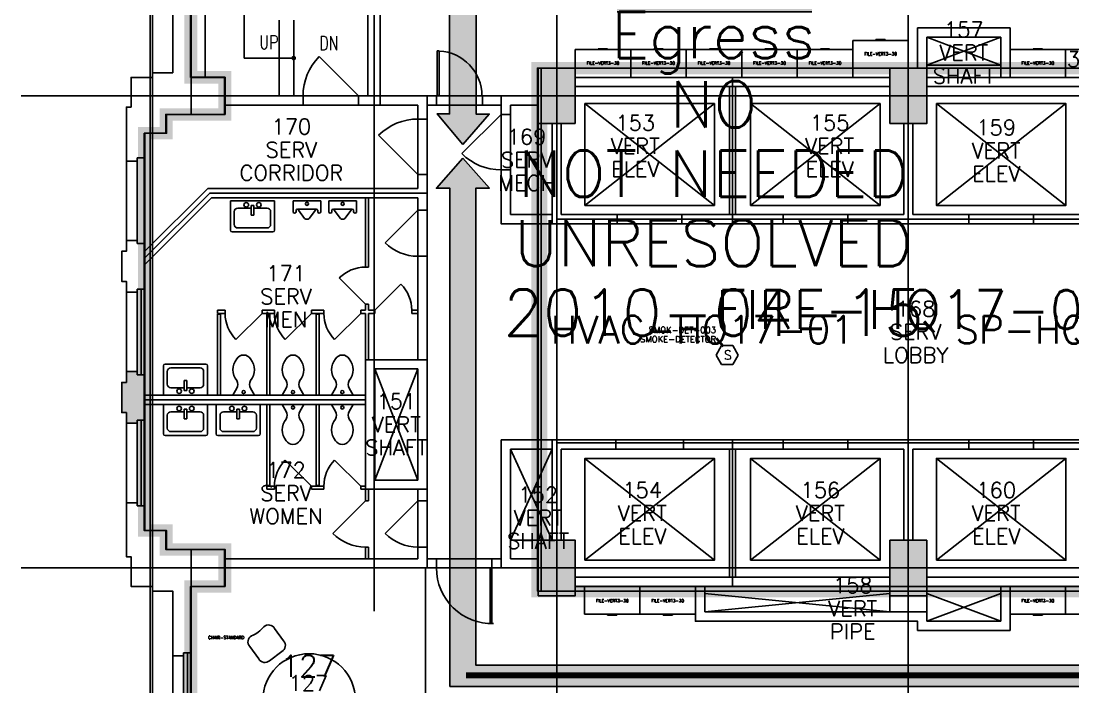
# Model space of a CAD drawing. Extents: x -90 to 4351, y -312 to 2865.
# Drawn here: x -48 to 634, y -9 to 422 of the extents above; entities that cross this region are included whole.
import ezdxf
from ezdxf.enums import TextEntityAlignment as Align

# ---------------------------------------------------------------- set-up
doc = ezdxf.new("R2010")
doc.units = 0
doc.header["$LTSCALE"] = 120
doc.header["$MEASUREMENT"] = 0
doc.layers.get('0').update_dxf_attribs({"linetype": 'CONTINUOUS'})
for name, color, linetype in [('Added', 3, 'CONTINUOUS'), ('Deleted', 1, 'CONTINUOUS'), ('PL', 82, 'CONTINUOUS'), ('PL-TOIL', 82, 'CONTINUOUS')]:
    doc.layers.add(name, color=color, linetype=linetype)
doc.styles.add('ASSETTEXT', font='simplex.shx')
doc.styles.get("Standard").update_dxf_attribs({"font": 'simplex.shx'})

# ---------------------------------------------------------------- blocks, each defined once
blk = doc.blocks.new('SMOKDET2')
for p, q in [((-3.60845, 6.25), (-7.2169, 0)), ((-7.2169, 0), (-3.60845, -6.25)), ((3.60845, 6.25), (-3.60845, 6.25)), ((7.2169, 0), (3.60845, 6.25)), ((3.60845, -6.25), (7.2169, 0)), ((-3.60845, -6.25), (3.60845, -6.25))]:
    blk.add_line(p, q)
blk.add_text('S', height=6).set_placement((-2.1656, -2.9805))
blk = doc.blocks.new('SINK')
at = {"linetype": 'Continuous'}
for p, q in [((-14.325829, 0), (-14.325829, 19.083838)), ((-13.225829, 20.183838), (13.225829, 20.183838)), ((-11.780083, 7.059775), (-11.780083, 15.362111)), ((-9.504101, 17.638093), (9.504101, 17.638093)), ((11.780083, 15.362111), (11.780083, 7.059775)), ((14.325829, 19.083838), (14.325829, 0)), ((-0.834839, 3.081502), (-0.834839, 9.398581)), ((-0.834839, 9.398581), (0.768051, 9.398581)), ((0.768051, 9.398581), (0.768051, 3.081502)), ((14.325829, 0), (-14.325829, 0)), ((-0.834839, 4.783793), (-9.504101, 4.783793)), ((0.768051, 3.081502), (-0.834839, 3.081502)), ((9.504101, 4.783793), (0.768051, 4.783793))]:
    blk.add_line(p, q, dxfattribs=at)
for centre in [(-4.107406, 2.619277), (4.040619, 2.619277)]:
    blk.add_circle(centre, 1.477372, dxfattribs=at)
for centre, radius, start, end in [((-13.225829, 19.083838), 1.1, 90, 180), ((-9.504101, 15.362111), 2.275982, 90, 180), ((9.504101, 15.362111), 2.275982, 0, 90), ((13.225829, 19.083838), 1.1, 0, 90), ((-9.504101, 7.059775), 2.275982, 180, 270), ((9.504101, 7.059775), 2.275982, 270, 0)]:
    blk.add_arc(centre, radius, start, end, dxfattribs=at)
blk = doc.blocks.new('ELEV')
for p, q in [((42, -6), (-42, -72)), ((-42, -6), (42, -72))]:
    blk.add_line(p, q)
blk.add_lwpolyline([(-42, -72), (-42, -6), (42, -6), (42, -72)], close=True)
blk = doc.blocks.new('WNV')
for p, q in [((53.5, 5), (-2, 5)), ((53.5, 2.5), (-2, 2.5)), ((0, 0), (51.5, 0))]:
    blk.add_line(p, q)
at = {"layer": 'PL'}
blk.add_line((0, -7), (51.5, -7), dxfattribs=at)
blk = doc.blocks.new('WNH')
for p, q in [((-2, 5), (58, 5)), ((-2, 2.5), (58, 2.5)), ((0, 0), (56, 0))]:
    blk.add_line(p, q)
at = {"layer": 'PL'}
blk.add_line((0, -7), (56, -7), dxfattribs=at)
blk = doc.blocks.new('WC-DOOR')
at = {"layer": 'PL-TOIL'}
blk.add_line((0, 0), (-16.970563, -16.970563), dxfattribs=at)
blk.add_arc((0, 0), 24, 180, 225, dxfattribs=at)
blk = doc.blocks.new('WCWALL')
for p, q in [((0, -7), (0, 7)), ((0, 7), (4.5, 4.5)), ((0, -7), (4.5, -4.5))]:
    blk.add_line(p, q)
blk.add_circle((2, 0), 1)
for centre, radius, start, end in [((16.5, -4.05), 11.05, 50.69235, 129.30765), ((7, 9), 5.15, 240.9454, 299.0546), ((20.7, 0), 5.3, 301.89079, 58.10921), ((7, -9), 5.15, 60.9454, 119.0546), ((16.5, 4.05), 11.05, 230.69235, 309.30765)]:
    blk.add_arc(centre, radius, start, end)
blk = doc.blocks.new('TOILET')
at = {"rotation": 180}
blk.add_blockref('WCWALL', (0, 0), dxfattribs=at)
blk = doc.blocks.new('URINAL')
for p, q in [((0, -9), (0, 9)), ((0, 9), (7, 9)), ((7, 7), (6, 7)), ((5.5, 6), (5.5, -6)), ((6, 5.5), (11.5, 1.5)), ((11.5, -1.5), (6, -5.5)), ((7, -9), (0, -9)), ((6, -7), (7, -7))]:
    blk.add_line(p, q)
blk.add_circle((2, 0), 1)
for centre, radius, start, end in [((6.25, 6.25), 0.791, 108.43495, 251.56505), ((7, 8), 1, 270, 90), ((9.5, 0), 2.5, 323.1301, 36.8699), ((6.25, -6.25), 0.791, 108.43495, 251.56505), ((7, -8), 1, 270, 90)]:
    blk.add_arc(centre, radius, start, end)
blk = doc.blocks.new('90S2')
for p, q in [((-0.5, 0), (-0.5, 1)), ((-0.46875, 0), (-0.46875, 0.998045)), ((-0.5, 0), (-0.46875, 0)), ((-0.46875, 0), (-0.46875, 0))]:
    blk.add_line(p, q)
blk.add_arc((-0.5, 0), 1, 0, 91.706985)
blk = doc.blocks.new('DR-S90')
for p, q in [((0.015, 0.00485), (0.015, 0.97)), ((0.015, 0.97), (0.062153, 0.97)), ((0.062153, 0.97), (0.062153, 0.00485)), ((0.062153, 0.00485), (0.015, 0.00485))]:
    blk.add_line(p, q)
blk.add_arc((0.015, 0), 0.97, 0, 87.216979)
blk = doc.blocks.new('FILE')
for p, q in [((0, 18), (36, 18)), ((0, 0), (0, 18)), ((15, 18.5), (15, 18)), ((21, 18.5), (15, 18.5)), ((21, 18), (21, 18.5)), ((36, 18), (36, 0)), ((0, 0), (36, 0))]:
    blk.add_line(p, q)
blk = doc.blocks.new('SC')
for p, q in [((0.026902, 14.947733), (0.026902, 5)), ((5, 19.947733), (15, 19.947733)), ((20, 14.947733), (20, 5))]:
    blk.add_line(p, q)
for centre, radius, start, end in [((4.607986, 15.364468), 4.6, 85.111302, 185.197803), ((15.419135, 15.366868), 4.6, 354.772172, 95.227828), ((4.607986, 4.583266), 4.6, 174.802197, 274.888698), ((10.051231, -16.983642), 17.718889, 73.849775, 106.563395), ((15.419135, 4.580865), 4.6, 264.772172, 5.227828)]:
    blk.add_arc(centre, radius, start, end)
blk = doc.blocks.new('RTBL5')
blk.add_circle((0, 0), 30)

msp = doc.modelspace()

# ---------------------------------------------------------------- hatches: boundary and pattern name
at = {"layer": 'Deleted'}
for points in [[(238.62, 342.46), (221.94, 362.29), (229.99, 362.29), (229.99, 445.35), (1047.68, 445.35), (1047.68, 252.46), (824.85, 252.46), (824.85, 243.26), (805.41, 260.53), (824.83, 277.69), (824.83, 268.84), (1029.92, 268.84), (1029.92, 428.39), (247.21, 428.39), (247.21, 362.22), (255.74, 362.22)], [(238.62, 342.46), (221.94, 362.29), (229.99, 362.29), (229.99, 445.35), (1047.68, 445.35), (1047.68, 252.46), (824.85, 252.46), (824.85, 243.26), (805.41, 260.53), (824.83, 277.69), (824.83, 268.84), (1029.92, 268.84), (1029.92, 428.39), (247.21, 428.39), (247.21, 362.22), (255.74, 362.22)], [(311.45, 355.98), (311.45, 391.98), (287.45, 391.98), (287.45, 355.98)], [(539.45, 391.98), (515.45, 391.98), (515.45, 355.98), (539.45, 355.98)], [(238.64, 333.57), (255.82, 314.21), (247.11, 314.21), (247.11, 4.95), (807.16, 4.95), (807.16, 167.77), (798.27, 167.77), (815.54, 187.04), (832.79, 167.77), (823.94, 167.77), (823.94, -8.8), (230.19, -8.8), (230.19, 314.15), (221.47, 314.15)], [(238.64, 333.57), (255.82, 314.21), (247.11, 314.21), (247.11, 4.95), (807.16, 4.95), (807.16, 167.77), (798.27, 167.77), (815.54, 187.04), (832.79, 167.77), (823.94, 167.77), (823.94, -8.8), (230.19, -8.8), (230.19, 314.15), (221.47, 314.15)], [(311.45, 85.98), (311.45, 49.98), (287.45, 49.98), (287.45, 85.98)], [(515.45, 85.98), (539.45, 85.98), (539.45, 49.98), (515.45, 49.98)]]:
    msp.add_hatch(color=256, dxfattribs=at).paths.add_polyline_path(points)

# ---------------------------------------------------------------- linework, layer by layer
at = {"layer": 'Added'}
msp.add_lwpolyline([(35.82, -185.65), (4350.51, -185.65), (4350.51, 2865.44), (35.82, 2865.44)], close=True, dxfattribs=at)
at = {"layer": 'Deleted'}
for p, q in [((37.37, 744), (37.37, -312)), ((299.45, 744), (299.45, -312)), ((527.45, 744), (527.45, -312)), ((181, 586), (181, 40)), ((176.95, 373.98), (176.95, 542.98)), ((176.95, 373.98), (176.95, 542.98)), ((184.95, 373.98), (184.95, 542.98)), ((71.45, 385.98), (71.45, 525.98)), ((96.7, 471.98), (96.7, 398.48)), ((50.45, 388.98), (50.45, 430.98)), ((50.45, 388.98), (50.45, 430.98)), ((62.45, 428.98), (62.45, 385.98)), ((62.45, 428.98), (62.45, 385.98)), ((119.45, 373.98), (119.45, 422.98)), ((128.95, 373.98), (128.95, 422.98)), ((533.45, 391.98), (533.45, 417.98)), ((593.45, 417.98), (533.45, 417.98)), ((593.45, 385.98), (593.45, 417.98)), ((539.45, 411.98), (587.45, 393.98)), ((539.45, 393.98), (587.45, 411.98)), ((539.45, 391.98), (539.45, 411.98)), ((587.45, 411.98), (539.45, 411.98)), ((587.45, 385.98), (587.45, 411.98)), ((96.7, 398.48), (128.95, 398.48)), ((145.49, 399.44), (170.95, 373.98)), ((37.45, 385.98), (37.45, 388.98)), ((37.45, 388.98), (50.45, 388.98)), ((37.45, 385.98), (37.45, 388.98)), ((37.45, 388.98), (50.45, 388.98)), ((311.45, 391.98), (287.45, 391.98)), ((287.45, 391.98), (287.45, 373.98)), ((311.45, 391.98), (287.45, 391.98)), ((287.45, 391.98), (287.45, 355.98)), ((311.45, 385.98), (311.45, 391.98)), ((311.45, 355.98), (311.45, 391.98)), ((533.45, 391.98), (515.45, 391.98)), ((515.45, 391.98), (515.45, 385.98)), ((515.45, 391.98), (515.45, 355.98)), ((539.45, 391.98), (515.45, 391.98)), ((539.45, 393.98), (587.45, 393.98)), ((539.45, 385.98), (539.45, 391.98)), ((539.45, 355.98), (539.45, 391.98)), ((23.45, 385.98), (37.45, 385.98)), ((23.45, 366.73), (23.45, 385.98)), ((23.45, 385.98), (37.45, 385.98)), ((23.45, 366.73), (23.45, 385.98)), ((62.45, 385.98), (84.45, 385.98)), ((62.45, 385.98), (84.45, 385.98)), ((84.45, 373.98), (84.45, 385.98)), ((84.45, 361.98), (84.45, 385.98)), ((515.45, 385.98), (311.45, 385.98)), ((587.45, 385.98), (539.45, 385.98)), ((743.45, 385.98), (593.45, 385.98)), ((515.45, 379.98), (311.45, 379.98)), ((311.45, 355.98), (311.45, 379.98)), ((411.45, 296.98), (411.45, 379.98)), ((415.45, 296.98), (415.45, 379.98)), ((515.45, 379.98), (515.45, 355.98)), ((743.45, 379.98), (539.45, 379.98)), ((539.45, 355.98), (539.45, 379.98)), ((-47.89, 373.98), (1566.19, 373.98)), ((134.95, 373.98), (84.45, 373.98)), ((134.95, 373.98), (134.95, 367.98)), ((134.95, 373.98), (170.95, 373.98)), ((176.95, 373.98), (170.95, 373.98)), ((170.95, 373.98), (170.95, 367.98)), ((184.95, 373.98), (221.45, 373.98)), ((221.45, 367.98), (221.45, 373.98)), ((221.45, 373.98), (251.45, 373.98)), ((251.45, 367.98), (251.45, 373.98)), ((287.45, 373.98), (251.45, 373.98)), ((20.45, 331.73), (20.45, 366.73)), ((20.45, 366.73), (23.45, 366.73)), ((20.45, 331.73), (20.45, 366.73)), ((20.45, 366.73), (23.45, 366.73)), ((46.45, 361.98), (46.45, 349.73)), ((46.45, 361.98), (84.45, 361.98)), ((46.45, 361.98), (46.45, 349.73)), ((46.45, 361.98), (84.45, 361.98)), ((134.95, 367.98), (84.45, 367.98)), ((84.45, 361.98), (84.45, 367.98)), ((134.95, 367.98), (170.95, 367.98)), ((209.45, 367.98), (170.95, 367.98)), ((209.45, 358.98), (209.45, 367.98)), ((215.45, 358.98), (215.45, 367.98)), ((215.45, 367.98), (221.45, 367.98)), ((221.45, 367.98), (251.45, 367.98)), ((237.99, 336.53), (263.45, 361.98)), ((263.45, 367.98), (251.45, 367.98)), ((263.45, 367.98), (263.45, 361.98)), ((263.45, 361.98), (269.45, 361.98)), ((263.45, 325.98), (263.45, 361.98)), ((287.45, 367.98), (269.45, 367.98)), ((269.45, 367.98), (269.45, 361.98)), ((269.45, 325.98), (269.45, 361.98)), ((287.45, 367.98), (287.45, 355.98)), ((209.45, 358.98), (215.45, 358.98)), ((209.45, 322.98), (209.45, 358.98)), ((215.45, 322.98), (215.45, 358.98)), ((287.45, 355.98), (296.45, 355.98)), ((287.45, 355.98), (311.45, 355.98)), ((296.45, 355.98), (296.45, 296.98)), ((302.45, 355.98), (302.45, 296.98)), ((302.45, 355.98), (311.45, 355.98)), ((515.45, 355.98), (539.45, 355.98)), ((515.45, 355.98), (539.45, 355.98)), ((524.45, 355.98), (524.45, 296.98)), ((530.45, 355.98), (530.45, 296.98)), ((46.45, 349.73), (32.45, 349.73)), ((32.45, 349.73), (32.45, 333.73)), ((46.45, 349.73), (32.45, 349.73)), ((32.45, 349.73), (32.45, 333.73)), ((183.99, 348.44), (209.45, 322.98)), ((20.45, 280.23), (20.45, 331.73)), ((27.45, 331.73), (20.45, 331.73)), ((27.45, 331.73), (20.45, 331.73)), ((27.45, 333.73), (27.45, 331.73)), ((32.45, 333.73), (27.45, 333.73)), ((27.45, 333.73), (27.45, 331.73)), ((32.45, 333.73), (27.45, 333.73)), ((27.45, 280.23), (27.45, 331.73)), ((32.45, 278.23), (32.45, 333.73)), ((32.45, 333.73), (32.45, 278.23)), ((209.45, 313.98), (209.45, 322.98)), ((209.45, 322.98), (215.45, 322.98)), ((215.45, 299.98), (215.45, 322.98)), ((263.45, 325.98), (263.45, 290.98)), ((263.45, 325.98), (269.45, 325.98)), ((269.45, 325.98), (269.45, 296.98)), ((32.45, 273.23), (73.2, 313.98)), ((209.45, 313.98), (73.2, 313.98)), ((32.45, 264.75), (75.68, 307.98)), ((75.68, 307.98), (32.45, 264.75)), ((209.45, 307.98), (75.68, 307.98)), ((75.68, 307.98), (175.45, 307.98)), ((175.45, 262.98), (175.45, 307.98)), ((177.45, 262.98), (177.45, 307.98)), ((209.45, 299.98), (209.45, 307.98)), ((188.24, 278.77), (209.45, 299.98)), ((209.45, 299.98), (215.45, 299.98)), ((209.45, 269.98), (209.45, 299.98)), ((215.45, 269.98), (215.45, 299.98)), ((296.45, 296.98), (269.45, 296.98)), ((877, 294), (299.45, 294)), ((338.7, 296.98), (302.45, 296.98)), ((338.7, 296.98), (338.7, 290.98)), ((338.7, 296.98), (380.7, 296.98)), ((446.2, 296.98), (380.7, 296.98)), ((380.7, 296.98), (380.7, 290.98)), ((446.2, 296.98), (446.2, 290.98)), ((446.2, 296.98), (488.2, 296.98)), ((524.45, 296.98), (488.2, 296.98)), ((488.2, 296.98), (488.2, 290.98)), ((566.7, 296.98), (530.45, 296.98)), ((566.7, 296.98), (566.7, 290.98)), ((566.7, 296.98), (608.7, 296.98)), ((674.2, 296.98), (608.7, 296.98)), ((608.7, 296.98), (608.7, 290.98)), ((338.7, 290.98), (263.45, 290.98)), ((338.7, 290.98), (380.7, 290.98)), ((446.2, 290.98), (380.7, 290.98)), ((446.2, 290.98), (488.2, 290.98)), ((566.7, 290.98), (488.2, 290.98)), ((566.7, 290.98), (608.7, 290.98)), ((674.2, 290.98), (608.7, 290.98)), ((27.45, 280.23), (20.45, 280.23)), ((20.45, 280.23), (20.45, 273.23)), ((27.45, 280.23), (20.45, 280.23)), ((20.45, 280.23), (20.45, 273.23)), ((27.45, 278.23), (27.45, 280.23)), ((27.45, 278.23), (27.45, 280.23)), ((20.45, 273.23), (17.45, 273.23)), ((17.45, 273.23), (17.45, 253.73)), ((20.45, 273.23), (17.45, 273.23)), ((17.45, 273.23), (17.45, 253.73)), ((32.45, 278.23), (27.45, 278.23)), ((32.45, 278.23), (27.45, 278.23)), ((32.45, 273.23), (32.45, 278.23)), ((32.45, 248.73), (32.45, 278.23)), ((209.45, 202.98), (209.45, 269.98)), ((209.45, 269.98), (215.45, 269.98)), ((215.45, 111.5), (215.45, 269.98)), ((32.45, 248.73), (32.45, 264.75)), ((177.45, 262.98), (175.45, 262.98)), ((17.45, 253.73), (20.45, 253.73)), ((17.45, 253.73), (20.45, 253.73)), ((20.45, 253.73), (20.45, 246.73)), ((20.45, 253.73), (20.45, 246.73)), ((20.45, 246.73), (27.45, 246.73)), ((20.45, 246.73), (27.45, 246.73)), ((27.45, 246.73), (27.45, 248.73)), ((27.45, 248.73), (32.45, 248.73)), ((27.45, 246.73), (27.45, 248.73)), ((27.45, 248.73), (32.45, 248.73)), ((32.45, 248.73), (32.45, 193.23)), ((177.45, 238.98), (175.45, 238.98)), ((175.45, 234.98), (175.45, 238.98)), ((177.45, 238.98), (175.45, 238.98)), ((177.45, 234.98), (177.45, 238.98)), ((84.45, 234.98), (79.45, 234.98)), ((79.45, 234.98), (79.45, 232.98)), ((84.45, 232.98), (79.45, 232.98)), ((79.45, 179.98), (79.45, 232.48)), ((81.45, 232.48), (79.45, 232.48)), ((81.45, 179.98), (81.45, 232.48)), ((84.45, 232.98), (84.45, 234.98)), ((116.45, 234.98), (108.45, 234.98)), ((108.45, 232.98), (108.45, 234.98)), ((116.45, 232.98), (108.45, 232.98)), ((111.45, 179.98), (111.45, 232.48)), ((113.45, 232.48), (111.45, 232.48)), ((113.45, 179.98), (113.45, 232.48)), ((116.45, 232.98), (116.45, 234.98)), ((148.45, 234.98), (140.45, 234.98)), ((140.45, 232.98), (140.45, 234.98)), ((148.45, 232.98), (140.45, 232.98)), ((143.45, 179.98), (143.45, 232.48)), ((145.45, 232.48), (143.45, 232.48)), ((145.45, 179.98), (145.45, 232.48)), ((148.45, 232.98), (148.45, 234.98)), ((175.45, 234.98), (172.45, 234.98)), ((172.45, 232.98), (172.45, 234.98)), ((175.45, 232.98), (172.45, 232.98)), ((175.45, 202.98), (175.45, 232.98)), ((175.45, 120.98), (175.45, 232.98)), ((181.45, 234.98), (177.45, 234.98)), ((177.45, 202.98), (177.45, 232.98)), ((181.45, 232.98), (177.45, 232.98)), ((181.45, 234.98), (181.45, 232.98)), ((209.45, 234.98), (205.45, 234.98)), ((205.45, 232.98), (205.45, 234.98)), ((209.45, 232.98), (205.45, 232.98)), ((209.45, 202.98), (175.45, 202.98)), ((175.45, 179.98), (175.45, 202.98)), ((20.45, 188.23), (20.45, 195.23)), ((20.45, 195.23), (27.45, 195.23)), ((20.45, 188.23), (20.45, 195.23)), ((20.45, 195.23), (27.45, 195.23)), ((27.45, 195.23), (27.45, 193.23)), ((27.45, 195.23), (27.45, 193.23)), ((27.45, 193.23), (32.45, 193.23)), ((27.45, 193.23), (32.45, 193.23)), ((32.45, 193.23), (32.45, 179.98)), ((32.45, 193.23), (32.45, 163.73)), ((181.45, 124.98), (181.45, 196.98)), ((209.45, 196.98), (181.45, 124.98)), ((181.45, 196.98), (209.45, 124.98)), ((209.45, 196.98), (181.45, 196.98)), ((209.45, 124.98), (209.45, 196.98)), ((17.45, 188.23), (20.45, 188.23)), ((17.45, 168.73), (17.45, 188.23)), ((17.45, 188.23), (20.45, 188.23)), ((17.45, 168.73), (17.45, 188.23)), ((175.45, 179.98), (32.45, 179.98)), ((175.45, 173.98), (32.45, 173.98)), ((32.45, 173.98), (32.45, 163.73)), ((111.45, 121.48), (111.45, 173.98)), ((113.45, 121.48), (113.45, 173.98)), ((143.45, 121.48), (143.45, 173.98)), ((145.45, 121.48), (145.45, 173.98)), ((175.45, 118.98), (175.45, 173.98)), ((20.45, 168.73), (17.45, 168.73)), ((20.45, 168.73), (17.45, 168.73)), ((20.45, 161.73), (20.45, 168.73)), ((20.45, 161.73), (20.45, 168.73)), ((32.45, 163.73), (27.45, 163.73)), ((27.45, 163.73), (27.45, 161.73)), ((32.45, 163.73), (27.45, 163.73)), ((27.45, 163.73), (27.45, 161.73)), ((32.45, 163.73), (32.45, 108.23)), ((27.45, 161.73), (20.45, 161.73)), ((27.45, 161.73), (20.45, 161.73)), ((263.45, 73.98), (263.45, 150.98)), ((337.7, 150.98), (263.45, 150.98)), ((337.7, 144.98), (337.7, 150.98)), ((337.7, 150.98), (381.7, 150.98)), ((446.2, 150.98), (381.7, 150.98)), ((381.7, 144.98), (381.7, 150.98)), ((446.2, 144.98), (446.2, 150.98)), ((446.2, 150.98), (488.2, 150.98)), ((566.7, 150.98), (488.2, 150.98)), ((488.2, 144.98), (488.2, 150.98)), ((566.7, 144.98), (566.7, 150.98)), ((566.7, 150.98), (608.7, 150.98)), ((674.2, 150.98), (608.7, 150.98)), ((608.7, 144.98), (608.7, 150.98)), ((269.45, 73.98), (269.45, 144.98)), ((296.45, 144.98), (269.45, 85.98)), ((269.45, 144.98), (296.45, 85.98)), ((296.45, 144.98), (269.45, 144.98)), ((296.45, 85.98), (296.45, 144.98)), ((299.45, 149), (850, 149)), ((302.45, 85.98), (302.45, 144.98)), ((337.7, 144.98), (302.45, 144.98)), ((337.7, 144.98), (381.7, 144.98)), ((446.2, 144.98), (381.7, 144.98)), ((411.45, 144.98), (411.45, 61.98)), ((415.45, 144.98), (415.45, 61.98)), ((446.2, 144.98), (488.2, 144.98)), ((524.45, 144.98), (488.2, 144.98)), ((524.45, 85.98), (524.45, 144.98)), ((530.45, 85.98), (530.45, 144.98)), ((566.7, 144.98), (530.45, 144.98)), ((566.7, 144.98), (608.7, 144.98)), ((674.2, 144.98), (608.7, 144.98)), ((209.45, 124.98), (181.45, 124.98)), ((111.45, 121.48), (113.45, 121.48)), ((111.45, 120.98), (111.45, 118.98)), ((116.45, 120.98), (111.45, 120.98)), ((116.45, 118.98), (111.45, 118.98)), ((116.45, 120.98), (116.45, 118.98)), ((140.45, 120.98), (140.45, 118.98)), ((148.45, 120.98), (140.45, 120.98)), ((148.45, 118.98), (140.45, 118.98)), ((145.45, 121.48), (143.45, 121.48)), ((148.45, 120.98), (148.45, 118.98)), ((172.45, 120.98), (172.45, 118.98)), ((175.45, 120.98), (172.45, 120.98)), ((175.45, 118.98), (172.45, 118.98)), ((209.45, 118.98), (175.45, 118.98)), ((175.45, 118.98), (175.45, 111.5)), ((177.45, 118.98), (177.45, 111.5)), ((209.45, 111.5), (209.45, 118.98)), ((20.45, 110.23), (20.45, 75.23)), ((27.45, 110.23), (20.45, 110.23)), ((20.45, 110.23), (20.45, 75.23)), ((27.45, 110.23), (20.45, 110.23)), ((27.45, 108.23), (27.45, 110.23)), ((27.45, 108.23), (27.45, 110.23)), ((154.24, 90.29), (175.45, 111.5)), ((175.45, 111.5), (177.45, 111.5)), ((188.24, 90.29), (209.45, 111.5)), ((209.45, 111.5), (215.45, 111.5)), ((209.45, 81.5), (209.45, 111.5)), ((215.45, 81.5), (215.45, 111.5)), ((32.45, 108.23), (27.45, 108.23)), ((32.45, 108.23), (27.45, 108.23)), ((32.45, 92.23), (32.45, 108.23)), ((32.45, 92.23), (32.45, 108.23)), ((46.45, 92.23), (32.45, 92.23)), ((46.45, 92.23), (32.45, 92.23)), ((46.45, 79.98), (46.45, 92.23)), ((46.45, 79.98), (46.45, 92.23)), ((287.45, 85.98), (269.45, 85.98)), ((287.45, 73.98), (287.45, 85.98)), ((287.45, 85.98), (296.45, 85.98)), ((287.45, 49.98), (287.45, 85.98)), ((287.45, 85.98), (311.45, 85.98)), ((302.45, 85.98), (311.45, 85.98)), ((311.45, 85.98), (311.45, 61.98)), ((311.45, 85.98), (311.45, 49.98)), ((515.45, 61.98), (515.45, 85.98)), ((515.45, 85.98), (524.45, 85.98)), ((515.45, 49.98), (515.45, 85.98)), ((515.45, 85.98), (539.45, 85.98)), ((530.45, 85.98), (539.45, 85.98)), ((539.45, 85.98), (539.45, 61.98)), ((539.45, 85.98), (539.45, 49.98)), ((20.45, 75.23), (23.45, 75.23)), ((20.45, 75.23), (23.45, 75.23)), ((23.45, 75.23), (23.45, 55.98)), ((23.45, 75.23), (23.45, 55.98)), ((46.45, 79.98), (84.45, 79.98)), ((46.45, 79.98), (84.45, 79.98)), ((84.45, 79.98), (84.45, 73.98)), ((84.45, 79.98), (84.45, 55.98)), ((175.45, 81.5), (175.45, 73.98)), ((175.45, 81.5), (177.45, 81.5)), ((177.45, 81.5), (177.45, 73.98)), ((209.45, 73.98), (209.45, 81.5)), ((209.45, 81.5), (215.45, 81.5)), ((215.45, 81.5), (215.45, 73.98)), ((209.45, 73.98), (84.45, 73.98)), ((215.45, 73.98), (221.45, 73.98)), ((221.45, 67.98), (221.45, 73.98)), ((221.45, 73.98), (257.45, 73.98)), ((257.45, 67.98), (257.45, 73.98)), ((263.45, 73.98), (257.45, 73.98)), ((287.45, 73.98), (269.45, 73.98)), ((-47.89, 67.98), (1566.19, 67.98)), ((215.4, 67.98), (84.45, 67.98)), ((84.45, 67.98), (221.45, 67.98)), ((84.45, 67.98), (84.45, 55.98)), ((221.45, 67.98), (257.45, 67.98)), ((287.45, 67.98), (257.45, 67.98)), ((287.45, 49.98), (287.45, 67.98)), ((515.45, 61.98), (311.45, 61.98)), ((743.45, 61.98), (539.45, 61.98)), ((23.45, 55.98), (37.45, 55.98)), ((23.45, 55.98), (37.45, 55.98)), ((37.45, 55.98), (37.45, 52.98)), ((37.45, 55.98), (37.45, 52.98)), ((62.45, 12.98), (62.45, 55.98)), ((62.45, 55.98), (84.45, 55.98)), ((62.45, 12.98), (62.45, 55.98)), ((62.45, 55.98), (84.45, 55.98)), ((389.45, 55.98), (311.45, 55.98)), ((311.45, 55.98), (311.45, 49.98)), ((389.45, 55.98), (389.45, 33.48)), ((515.45, 55.98), (395.45, 55.98)), ((395.45, 55.98), (395.45, 39.48)), ((515.45, 49.98), (515.45, 55.98)), ((587.45, 55.98), (539.45, 55.98)), ((539.45, 55.98), (539.45, 49.98)), ((587.45, 55.98), (587.45, 33.48)), ((593.45, 55.98), (593.45, 27.48)), ((743.45, 55.98), (593.45, 55.98)), ((37.45, 52.98), (50.45, 52.98)), ((37.45, 52.98), (50.45, 52.98)), ((50.45, 52.98), (50.45, 10.98)), ((50.45, 52.98), (50.45, 10.98)), ((311.45, 49.98), (287.45, 49.98)), ((311.45, 49.98), (287.45, 49.98)), ((395.45, 51.48), (515.45, 39.48)), ((395.45, 39.48), (515.45, 51.48)), ((515.45, 49.98), (515.45, 39.48)), ((539.45, 49.98), (515.45, 49.98)), ((539.45, 49.98), (515.45, 49.98)), ((539.45, 51.48), (587.45, 33.48)), ((539.45, 33.48), (587.45, 51.48)), ((539.45, 49.98), (539.45, 39.48)), ((539.45, 39.48), (395.45, 39.48)), ((539.45, 39.48), (539.45, 33.48)), ((533.45, 33.48), (389.45, 33.48)), ((533.45, 33.48), (533.45, 27.48)), ((593.45, 27.48), (533.45, 27.48)), ((587.45, 33.48), (539.45, 33.48)), ((50.45, 10.98), (57.45, 10.98)), ((50.45, 10.98), (57.45, 10.98)), ((57.45, 10.98), (57.45, 12.98)), ((57.45, 12.98), (62.45, 12.98)), ((57.45, 10.98), (57.45, 12.98)), ((57.45, 12.98), (62.45, 12.98)), ((62.45, 12.98), (62.45, -47.02))]:
    msp.add_line(p, q, dxfattribs=at)
for points in [[(62.45, 539.98), (62.45, 361.98), (46.45, 361.98), (46.45, 349.73), (32.45, 349.73), (32.45, 220.98), (32.45, 92.23), (46.45, 92.23), (46.45, 79.98), (62.45, 79.98), (62.45, -98.02)], [(50.45, 537.98), (50.45, 388.98), (37.45, 388.98), (37.45, 385.98), (23.45, 385.98), (23.45, 366.73), (20.45, 366.73), (20.45, 273.23), (17.45, 273.23), (17.45, 253.73), (20.45, 253.73), (20.45, 188.23), (17.45, 188.23), (17.45, 168.73), (20.45, 168.73), (20.45, 75.23), (23.45, 75.23), (23.45, 55.98), (37.45, 55.98), (37.45, 52.98), (50.45, 52.98), (50.45, -96.02)], [(62, -98.02), (62, 55.98), (84, 55.98), (84, 79.98), (46, 79.98), (46, 92.23), (32, 92.23), (32, 349.73), (46, 349.73), (46, 361.98), (84, 361.98), (84, 385.98), (62, 385.98), (62, 525.98)], [(62.45, -98), (62.45, 56), (84.45, 56), (84.45, 80), (46.45, 80), (46.45, 92.25), (32.45, 92.25), (32.45, 349.75), (46.45, 349.75), (46.45, 362), (84.45, 362), (84.45, 386), (62.45, 386), (62.45, 526)], [(755, 391.98), (287, 391.98), (287, 52.98), (755, 52.98)], [(755.45, 392), (287.45, 392), (287.45, 53), (755.45, 53)], [(413.45, 290.98), (413.45, 385.98), (311.45, 385.98), (311.45, 391.98), (287.45, 391.98), (287.45, 355.98), (296.45, 355.98), (296.45, 290.98), (413.45, 290.98)], [(527.45, 290.98), (527.45, 355.98), (539.45, 355.98), (539.45, 391.98), (515.45, 391.98), (515.45, 385.98), (413.45, 385.98), (413.45, 290.98), (527.45, 290.98)], [(641.45, 290.98), (641.45, 385.98), (593.45, 385.98), (593.45, 385.98), (539.45, 385.98), (539.45, 385.98), (539.45, 385.98), (539.45, 355.98), (527.45, 355.98), (527.45, 290.98), (641.45, 290.98)], [(296.45, 150.98), (296.45, 85.98), (296.45, 85.98), (296.45, 85.98), (311.45, 85.98), (311.45, 55.98), (413.45, 55.98), (413.45, 150.98), (296.45, 150.98)], [(413.45, 150.98), (527.45, 150.98), (527.45, 55.98), (413.45, 55.98), (413.45, 150.98)], [(527.45, 150.98), (641.45, 150.98), (641.45, 55.98), (527.45, 55.98), (527.45, 150.98)]]:
    msp.add_lwpolyline(points, dxfattribs=at)
for points in [[(184.95, 542.98), (93.2, 542.98), (93.2, 539.98), (84.45, 539.98), (62.45, 539.98), (62.45, 525.98), (62.45, 361.98), (84.45, 361.98), (84.45, 367.98), (184.95, 367.98), (184.95, 373.98)], [(238.62, 342.46), (221.94, 362.29), (229.99, 362.29), (229.99, 445.35), (1047.68, 445.35), (1047.68, 252.46), (824.85, 252.46), (824.85, 243.26), (805.41, 260.53), (824.83, 277.69), (824.83, 268.84), (1029.92, 268.84), (1029.92, 428.39), (247.21, 428.39), (247.21, 362.22), (255.74, 362.22)], [(593.45, 417.98), (533.45, 417.98), (533.45, 391.98), (539.45, 391.98), (539.45, 385.98), (593.45, 385.98)], [(287, 391.98), (996, 391.98), (996, 52.98), (287, 52.98)], [(289.45, 391.98), (998.45, 391.98), (998.45, 52.98), (289.45, 52.98)], [(215.45, 373.98), (184.95, 373.98), (184.95, 367.98), (84.45, 367.98), (84.45, 361.98), (46.45, 361.98), (46.45, 349.73), (32.45, 349.73), (32.45, 268.99), (74.44, 310.98), (215.45, 310.98)], [(848.95, 290.98), (767.45, 290.98), (758.45, 290.98), (296.45, 290.98), (263.45, 290.98), (263.45, 373.98), (215.45, 373.98), (215.45, 310.98), (215.45, 202.98), (215.45, 118.98), (215.45, 67.98), (263.45, 67.98), (263.45, 150.98), (775.45, 150.98), (775.45, 148.98), (846.95, 148.98), (846.95, 220.98), (848.95, 220.98)], [(296.45, 355.98), (287.45, 355.98), (287.45, 373.98), (263.45, 373.98), (263.45, 290.98), (296.45, 290.98)], [(238.64, 333.57), (255.82, 314.21), (247.11, 314.21), (247.11, 4.95), (807.16, 4.95), (807.16, 167.77), (798.27, 167.77), (815.54, 187.04), (832.79, 167.77), (823.94, 167.77), (823.94, -8.8), (230.19, -8.8), (230.19, 314.15), (221.47, 314.15)], [(215.45, 310.98), (74.44, 310.98), (32.45, 268.99), (32.45, 176.98), (175.45, 176.98), (175.45, 202.98), (215.45, 202.98)], [(215.45, 202.98), (175.45, 202.98), (175.45, 176.98), (175.45, 118.98), (215.45, 118.98)], [(175.45, 176.98), (32.45, 176.98), (32.45, 92.23), (46.45, 92.23), (46.45, 79.98), (62.45, 79.98), (62.45, 55.98), (84.45, 55.98), (84.45, 67.98), (215.45, 67.98), (215.45, 118.98), (175.45, 118.98)], [(311.45, 85.98), (296.45, 85.98), (296.45, 150.98), (263.45, 150.98), (263.45, 67.98), (287.45, 67.98), (287.45, 49.98), (311.45, 49.98), (311.45, 55.98)], [(214.45, 67.98), (84.45, 67.98), (84.45, 55.98), (62.45, 55.98), (62.45, -98.02), (94.2, -98.02), (94.2, -101.02), (214.45, -101.02)], [(593.45, 55.98), (389.45, 55.98), (389.45, 33.48), (533.45, 33.48), (533.45, 27.48), (593.45, 27.48)]]:
    msp.add_lwpolyline(points, close=True, dxfattribs=at)
for points, const_width in [([(62, -98.02), (62, 55.98), (84, 55.98), (84, 79.98), (46, 79.98), (46, 92.23), (32, 92.23), (32, 349.73), (46, 349.73), (46, 361.98), (84, 361.98), (84, 385.98), (62, 385.98), (62, 525.98)], 8), ([(62.45, -98), (62.45, 56), (84.45, 56), (84.45, 80), (46.45, 80), (46.45, 92.25), (32.45, 92.25), (32.45, 349.75), (46.45, 349.75), (46.45, 362), (84.45, 362), (84.45, 386), (62.45, 386), (62.45, 526)], 8), ([(62.45, 525.98), (62.45, 385.98), (84.45, 385.98), (84.45, 361.98), (46.45, 361.98), (46.45, 349.73), (32.45, 349.73), (32.45, 92.23), (46.45, 92.23), (46.45, 79.98), (84.45, 79.98), (84.45, 55.98), (62.45, 55.98), (62.45, -84.02)], 8), ([(62.45, 525.98), (62.45, 385.98), (84.45, 385.98), (84.45, 361.98), (46.45, 361.98), (46.45, 349.73), (32.45, 349.73), (32.45, 92.23), (46.45, 92.23), (46.45, 79.98), (84.45, 79.98), (84.45, 55.98), (62.45, 55.98), (62.45, -84.02)], 8), ([(755, 391.98), (287, 391.98), (287, 52.98), (755, 52.98)], 8), ([(755.45, 392), (287.45, 392), (287.45, 53), (755.45, 53)], 8), ([(870, 273.45), (1029.54, 273.45), (1029.54, -1.6), (240.59, -1.6)], 4)]:
    msp.add_lwpolyline(points, dxfattribs=dict(at, const_width=const_width))
at = {"layer": 'Deleted', "const_width": 1.5}
msp.add_lwpolyline([(128.2, 398.48, 1), (129.7, 398.48, 1)], format="xyb", close=True, dxfattribs=at)
at = {"layer": 'Deleted', "const_width": 8}
for points in [[(287, 391.98), (996, 391.98), (996, 52.98), (287, 52.98)], [(289.45, 391.98), (998.45, 391.98), (998.45, 52.98), (289.45, 52.98)]]:
    msp.add_lwpolyline(points, close=True, dxfattribs=at)
at = {"layer": 'Deleted', "linetype": 'Continuous'}
for centre, radius, start, end in [((170.95, 373.98), 36, 135, 180), ((209.45, 322.98), 36, 90, 135), ((263.45, 361.98), 36, 225, 270), ((209.45, 299.98), 30, 225, 270), ((175.45, 111.5), 30, 225, 270), ((209.45, 111.5), 30, 225, 270)]:
    msp.add_arc(centre, radius, start, end, dxfattribs=at)
for points in [[(20.45, 161.73), (20.45, 195.23), (27.45, 161.73)], [(27.45, 161.73), (20.45, 195.23), (27.45, 195.23)], [(27.45, 163.73), (27.45, 193.23), (32.45, 163.73)], [(32.45, 163.73), (27.45, 193.23), (32.45, 193.23)], [(17.45, 168.73), (17.45, 188.23), (20.45, 168.73)], [(20.45, 168.73), (17.45, 188.23), (20.45, 188.23)]]:
    msp.add_solid(points, dxfattribs=at)

# ---------------------------------------------------------------- block references
at = {"layer": 'Deleted'}
for name, p in [('FILE', (491.45, 391.98)), ('FILE', (311.45, 385.98)), ('FILE', (347.45, 385.98)), ('FILE', (383.45, 385.98)), ('FILE', (419.45, 385.98)), ('FILE', (455.45, 385.98)), ('FILE', (593.45, 385.98)), ('FILE', (629.45, 385.98)), ('WC-DOOR', (108.45, 232.98)), ('WC-DOOR', (140.45, 232.98)), ('WC-DOOR', (172.45, 232.98)), ('SMOKDET2', (410, 206)), ('SINK', (58.75, 179.98)), ('ELEV', (359.7, 144.98)), ('ELEV', (467.2, 144.98)), ('ELEV', (587.7, 144.98)), ('RTBL5', (138.88, -17.64))]:
    msp.add_blockref(name, p, dxfattribs=at)
for name, p, xscale, yscale in [('DR-S90', (221.45, 373.98), 30, 30), ('90S2', (239.45, 67.98), -36, -36)]:
    msp.add_blockref(name, p, dxfattribs=dict(at, xscale=xscale, yscale=yscale))
at = {"layer": 'Deleted', "xscale": -1}
for name, p, rotation in [('ELEV', (359.7, 296.95), 180), ('ELEV', (467.2, 296.95), 180), ('ELEV', (587.7, 296.95), 180), ('SINK', (58.75, 173.98), 180), ('SINK', (92.92, 173.98), 180), ('TOILET', (128.45, 173.98), 270), ('TOILET', (160.45, 173.98), 270), ('WC-DOOR', (140.45, 120.98), 180), ('WC-DOOR', (172.45, 120.98), 180), ('FILE', (317.45, 55.98), 180), ('FILE', (353.45, 55.98), 180), ('FILE', (593.45, 55.98), 180), ('FILE', (629.45, 55.98), 180), ('WNH', (57.45, -45.02), 270)]:
    msp.add_blockref(name, p, dxfattribs=dict(at, rotation=rotation))
at = {"layer": 'Deleted'}
for name, p, rotation in [('SINK', (102.18, 305.98), 180), ('URINAL', (137.52, 305.98), 270), ('URINAL', (160.67, 305.98), 270), ('WC-DOOR', (175.45, 238.98), 270), ('WC-DOOR', (181.45, 234.98), 180), ('TOILET', (96.45, 179.98), 270), ('TOILET', (128.45, 179.98), 270), ('TOILET', (160.45, 179.98), 270), ('SC', (113.63, 32.83), 216)]:
    msp.add_blockref(name, p, dxfattribs=dict(at, rotation=rotation))
at = {"layer": 'Deleted', "xscale": -1, "yscale": -1, "rotation": 90}
msp.add_blockref('WNV', (27.45, 246.73), dxfattribs=at)
at = {"layer": 'Deleted', "yscale": -1, "rotation": 90}
for p in [(27.45, 195.23), (27.45, 110.23)]:
    msp.add_blockref('WNV', p, dxfattribs=at)

# ---------------------------------------------------------------- texts
at = {"layer": 'Deleted', "style": 'ASSETTEXT'}
for s, height, p in [('Egress', 30, (401.1, 398.5)), ('157', 10, (563.45, 411.98)), ('VERT', 10, (563.45, 396.98)), ('300mm x 150mm ventilated tray', 10, (743.88, 392.78)), ('FILE-VERT3-30', 2, (329.45, 394.23)), ('FILE-VERT3-30', 2, (365.45, 394.23)), ('FILE-VERT3-30', 2, (401.45, 394.23)), ('FILE-VERT3-30', 2, (437.45, 394.23)), ('FILE-VERT3-30', 2, (473.45, 394.23)), ('FILE-VERT3-30', 2, (509.45, 400.23)), ('FILE-VERT3-30', 2, (611.45, 394.23)), ('SHAFT', 10, (563.45, 381.98)), ('NO', 30, (401.1, 353.5)), ('170', 10, (127.43, 349.05)), ('153', 10, (350.45, 351.48)), ('155', 10, (476.45, 351.48)), ('159', 10, (584.45, 348.48)), ('169', 10, (279.95, 342.48)), ('SERV', 10, (127.43, 334.05)), ('VERT', 10, (350.45, 336.48)), ('VERT', 10, (476.45, 336.48)), ('VERT', 10, (584.45, 333.48)), ('SERV', 10, (279.95, 327.48)), ('NOT NEEDED', 30, (401.1, 308.5)), ('CORRIDOR', 10, (127.43, 319.05)), ('ELEV', 10, (350.45, 321.48)), ('ELEV', 10, (476.45, 321.48)), ('ELEV', 10, (584.45, 318.48)), ('MECH', 10, (279.95, 312.48)), ('UNRESOLVED', 30, (401.1, 263.5)), ('171', 10, (123.95, 253.98)), ('SERV', 10, (123.95, 238.98)), ('2010-04-15', 30, (401.1, 218.5)), ('FIRE-HQ17-02', 25, (532.39, 222.97)), ('168', 10, (532.2, 230.98)), ('MEN', 10, (123.95, 223.98)), ('HVAC-HQ17-01', 18, (393.95, 213.48)), ('SERV', 10, (532.2, 215.98)), ('SP-HQ17-02', 18, (641.5, 213.48, 2)), ('LOBBY', 10, (532.2, 200.98)), ('151', 10, (195.45, 170.98)), ('VERT', 10, (195.45, 155.98)), ('SHAFT', 10, (195.45, 140.98)), ('172', 10, (123.95, 126.48)), ('154', 10, (354.95, 113.48)), ('156', 10, (470.45, 113.48)), ('160', 10, (584.45, 113.48)), ('SERV', 10, (123.95, 111.48)), ('152', 10, (287.45, 110.48)), ('WOMEN', 10, (123.95, 96.48)), ('VERT', 10, (287.45, 95.48)), ('VERT', 10, (354.95, 98.48)), ('VERT', 10, (470.45, 98.48)), ('VERT', 10, (584.45, 98.48)), ('SHAFT', 10, (287.45, 80.48)), ('ELEV', 10, (354.95, 83.48)), ('ELEV', 10, (470.45, 83.48)), ('ELEV', 10, (584.45, 83.48)), ('158', 10, (491.45, 51.73)), ('FILE-VERT3-30', 2, (335.45, 45.73)), ('FILE-VERT3-30', 2, (371.45, 45.73)), ('VERT', 10, (491.45, 36.73)), ('FILE-VERT3-30', 2, (611.45, 45.73)), ('PIPE', 10, (491.45, 21.73)), ('127', 14, (138.45, -2.52))]:
    msp.add_text(s, height=height, dxfattribs=at).set_placement(p, align=Align.CENTER)
at = {"layer": 'Deleted', "style": 'ASSETTEXT', "width": 0.75}
msp.add_text('UP', height=9, dxfattribs=at).set_placement((112.82, 401.48), align=Align.BOTTOM_CENTER)
msp.add_text('DN', height=9, dxfattribs=at).set_placement((151.7, 412.66), align=Align.TOP_CENTER)
at = {"layer": 'Deleted', "style": 'ASSETTEXT'}
for s, height, p in [('SMOK-DET-003', 4, (402.78, 220.25)), ('SMOKE-DETECTOR', 4, (402.78, 214.25)), ('CHAIR-STANDARD', 2, (96.83, 21.89))]:
    msp.add_text(s, height=height, dxfattribs=at).set_placement(p, align=Align.RIGHT)
at = {"layer": 'Deleted', "insert": (138.45, -16.52), "char_height": 10, "width": 169, "attachment_point": 5, "style": 'ASSETTEXT'}
msp.add_mtext('127\\PMILLER, JUDI', dxfattribs=at)

doc.saveas('drawing.dxf')
